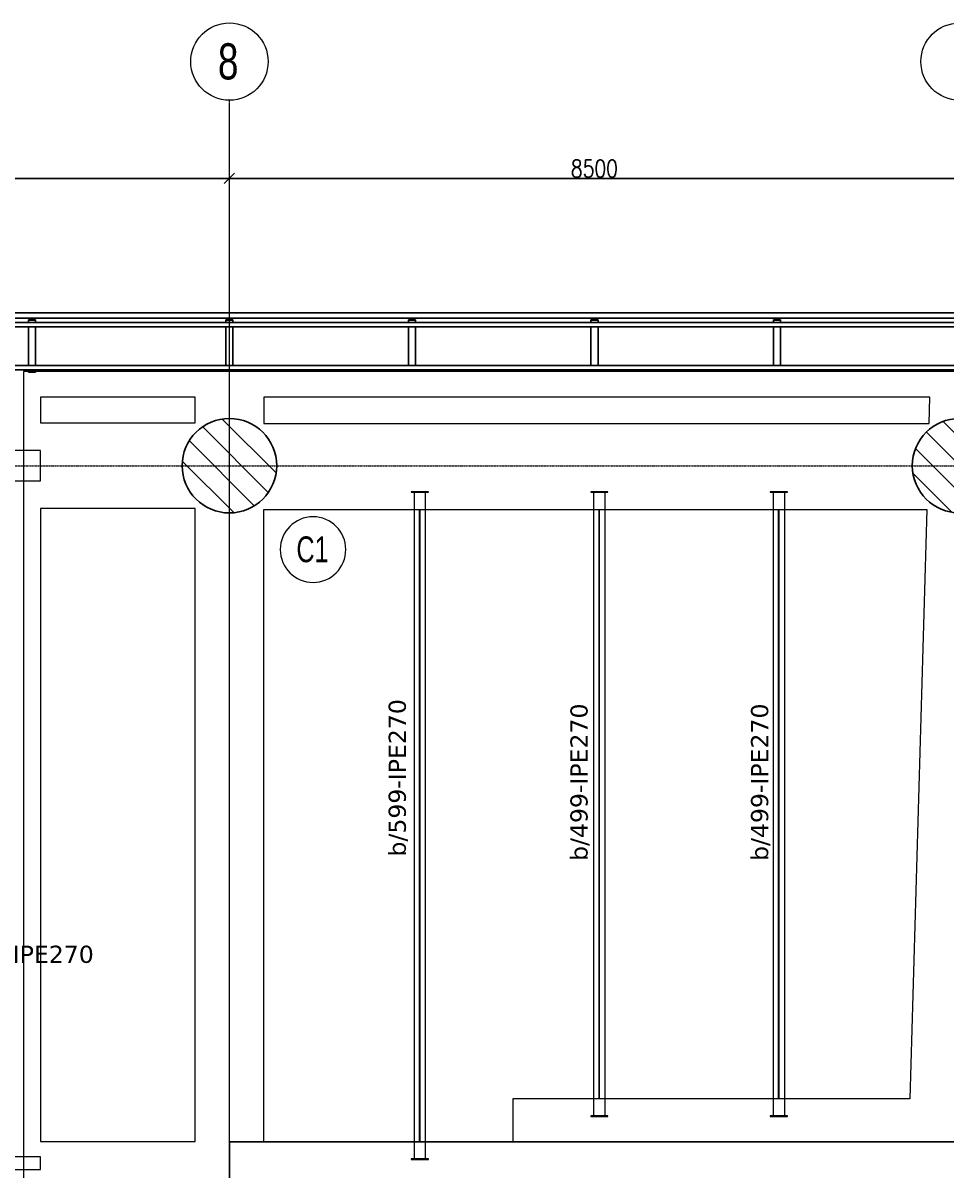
# Model space of a CAD drawing. Header units: millimetres. Extents: x -900 to 75397, y -21218 to 30654.
# Drawn here: x 9553 to 20300, y 17300 to 30654 of the extents above; entities that cross this region are included whole.
import ezdxf

# ---------------------------------------------------------------- set-up
doc = ezdxf.new("R2010")
doc.units = ezdxf.units.MM
doc.header["$LTSCALE"] = 0.9
doc.linetypes.add('Grid Line', pattern=[3.33375, 1.905, -0.47625, 0.47625, -0.47625])
for name, color, linetype, lineweight in [('0-3', 250, 'Continuous', 5), ('A_ALMA', 255, 'Continuous', 5), ('E_COLUMNAS', 1, 'Continuous', 18), ('E_COLUMNAS-3', 1, 'Continuous', 35), ('E_COLUMNAS-4', 1, 'Continuous', 25), ('E_EJES', 8, 'Continuous', 9), ('E_EJES-1', 8, 'Grid Line', 9), ('E_MUROS-1', 2, 'Continuous', 25), ('E_TEXTO', 3, 'Continuous', 9), ('E_VIGAS', 5, 'Continuous', 9), ('E_VIGAS-1', 5, 'Continuous', 25), ('E_VIGAS-2', 1, 'Continuous', 25), ('VIGAS_HCB', 253, 'Continuous', 15)]:
    doc.layers.add(name, color=color, linetype=linetype, lineweight=lineweight)
doc.layers.add('COTAS', color=8, linetype='Continuous')
doc.styles.add('Arial Narrow', font='', dxfattribs={"width": 0.85, "height": 0.3})
doc.styles.add('CNI_COTAS', font='romans.shx', dxfattribs={"width": 0.8})
doc.styles.add('Swis721 LtCn BT', font='swisscl.ttf', dxfattribs={"height": 0.42})
doc.styles.add('VERDANA', font='verdana.ttf')
doc.styles.get('Arial Narrow').set_extended_font_data('Arial Narrow')
doc.dimstyles.new('1.5', dxfattribs={"dimscale": 0, "dimtxt": 200, "dimasz": 120, "dimexe": 4, "dimexo": 4, "dimgap": 15, "dimtad": 1, "dimdec": 0, "dimzin": 4, "dimdsep": 46, "dimtxsty": 'CNI_COTAS', "dimblk": 'OBLIQUE', "dimcen": -0.09, "dimclrd": 256, "dimclrt": 3, "dimadec": 0, "dimazin": 0, "dimtfac": 1, "dimtdec": 0, "dimtmove": 2, "dimatfit": 0, "dimldrblk": 'OBLIQUE', "dimfxl": 0.05, "dimtolj": 1, "dimtzin": 0, "dimarcsym": 0})

# ---------------------------------------------------------------- blocks, each defined once
blk = doc.blocks.new('EST_SFM_VIGA-METALICA-SECCION-C - EST_SFM_VIGA-METALICA-UPN160-1604346-PLANTA DE PISO 14 N_E_ _56_55m')
at = {"layer": 'E_VIGAS-1'}
for p, q in [((30.11, 0.018), (-30.277, 0.018)), ((-30.272, -0.047), (30.104, -0.047))]:
    blk.add_line(p, q, dxfattribs=at)
blk = doc.blocks.new('EST_SFM_VIGA-METALICA-SECCION-C - EST_SFM_VIGA-METALICA-UPN100-1526554-PLANTA DE PISO 14 N_E_ _56_55m')
at = {"layer": 'E_VIGAS-2'}
for p, q in [((34.942, 0.018), (-34.929, 0.018)), ((-34.929, -0.032), (34.942, -0.032))]:
    blk.add_line(p, q, dxfattribs=at)
blk = doc.blocks.new('EST_SFM_VIGA-METALICA-SECCION-C - EST_SFM_VIGA-METALICA-UPN100-1526616-PLANTA DE PISO 14 N_E_ _56_55m')
at = {"layer": 'E_VIGAS-2'}
for p, q in [((34.044, 0.032), (-34.827, 0.032)), ((-34.827, -0.018), (34.044, -0.018))]:
    blk.add_line(p, q, dxfattribs=at)
blk = doc.blocks.new('DCTIB_CNI_EST_MOD-1A-FAC_0001_rvt-2-PLANTA DE PISO 14 N_E_ _56_55m')
at = {"layer": 'E_VIGAS-1'}
for p, q in [((-67.965, 167.864), (-67.965, 167.878)), ((-67.965, 167.859), (-67.965, 167.864)), ((-67.96, 167.878), (-67.96, 167.864)), ((-67.96, 167.864), (-67.96, 167.859)), ((-65.665, 167.864), (-65.665, 167.878)), ((-65.665, 167.859), (-65.665, 167.864)), ((-65.66, 167.878), (-65.66, 167.864)), ((-65.66, 167.864), (-65.66, 167.859)), ((-63.54, 167.864), (-63.54, 167.878)), ((-63.54, 167.859), (-63.54, 167.864)), ((-63.535, 167.878), (-63.535, 167.864)), ((-63.535, 167.864), (-63.535, 167.859)), ((-61.415, 167.864), (-61.415, 167.878)), ((-61.415, 167.859), (-61.415, 167.864)), ((-61.41, 167.878), (-61.41, 167.864)), ((-61.41, 167.864), (-61.41, 167.859)), ((-59.29, 167.864), (-59.29, 167.878)), ((-59.29, 167.859), (-59.29, 167.864)), ((-59.285, 167.878), (-59.285, 167.864)), ((-59.285, 167.864), (-59.285, 167.859)), ((-68.003, 167.859), (-67.975, 167.859)), ((-68.003, 167.858), (-68.003, 167.859)), ((-67.921, 167.858), (-68.003, 167.858)), ((-68.003, 167.83), (-68.003, 167.858)), ((-68.003, 167.33), (-68.003, 167.78)), ((-67.949, 167.859), (-67.921, 167.859)), ((-67.921, 167.859), (-67.921, 167.858)), ((-67.921, 167.83), (-67.921, 167.858)), ((-67.921, 167.33), (-67.921, 167.78)), ((-65.703, 167.858), (-65.703, 167.859)), ((-65.703, 167.859), (-65.675, 167.859)), ((-65.621, 167.858), (-65.703, 167.858)), ((-65.703, 167.858), (-65.703, 167.83)), ((-65.703, 167.78), (-65.703, 167.33)), ((-65.649, 167.859), (-65.621, 167.859)), ((-65.621, 167.859), (-65.621, 167.858)), ((-65.621, 167.858), (-65.621, 167.83)), ((-65.621, 167.78), (-65.621, 167.33)), ((-63.578, 167.858), (-63.578, 167.859)), ((-63.578, 167.859), (-63.55, 167.859)), ((-63.496, 167.858), (-63.578, 167.858)), ((-63.578, 167.858), (-63.578, 167.83)), ((-63.578, 167.78), (-63.578, 167.33)), ((-63.524, 167.859), (-63.496, 167.859)), ((-63.496, 167.859), (-63.496, 167.858)), ((-63.496, 167.858), (-63.496, 167.83)), ((-63.496, 167.78), (-63.496, 167.33)), ((-61.453, 167.858), (-61.453, 167.859)), ((-61.453, 167.859), (-61.425, 167.859)), ((-61.371, 167.858), (-61.453, 167.858)), ((-61.453, 167.858), (-61.453, 167.83)), ((-61.453, 167.78), (-61.453, 167.33)), ((-61.399, 167.859), (-61.371, 167.859)), ((-61.371, 167.859), (-61.371, 167.858)), ((-61.371, 167.858), (-61.371, 167.83)), ((-61.371, 167.78), (-61.371, 167.33)), ((-59.328, 167.859), (-59.3, 167.859)), ((-59.328, 167.858), (-59.328, 167.859)), ((-59.246, 167.858), (-59.328, 167.858)), ((-59.328, 167.83), (-59.328, 167.858)), ((-59.328, 167.33), (-59.328, 167.78)), ((-59.274, 167.859), (-59.246, 167.859)), ((-59.246, 167.859), (-59.246, 167.858)), ((-59.246, 167.83), (-59.246, 167.858)), ((-59.246, 167.33), (-59.246, 167.78)), ((-68.003, 167.252), (-68.003, 167.28)), ((-67.921, 167.252), (-68.003, 167.252)), ((-67.921, 167.252), (-67.921, 167.28)), ((-65.703, 167.28), (-65.703, 167.263)), ((-65.621, 167.263), (-65.703, 167.263)), ((-65.621, 167.28), (-65.621, 167.263)), ((-63.578, 167.28), (-63.578, 167.263)), ((-63.496, 167.263), (-63.578, 167.263)), ((-63.496, 167.28), (-63.496, 167.263)), ((-61.453, 167.28), (-61.453, 167.263)), ((-61.371, 167.263), (-61.453, 167.263)), ((-61.371, 167.28), (-61.371, 167.263)), ((-59.328, 167.263), (-59.328, 167.28)), ((-59.246, 167.263), (-59.328, 167.263)), ((-59.246, 167.263), (-59.246, 167.28))]:
    blk.add_line(p, q, dxfattribs=at)
for points, knots in [([(-67.965, 167.864), (-67.965, 167.863), (-67.965, 167.862), (-67.967, 167.86), (-67.968, 167.86), (-67.97, 167.859), (-67.971, 167.859), (-67.972, 167.859), (-67.974, 167.859), (-67.975, 167.859)], [0, 0, 0, 0, 0.285714, 0.428571, 0.571429, 0.678571, 0.732143, 0.785714, 1, 1, 1, 1]), ([(-67.975, 167.859), (-67.974, 167.859), (-67.973, 167.859), (-67.97, 167.859), (-67.968, 167.86), (-67.966, 167.86), (-67.965, 167.862), (-67.965, 167.863), (-67.965, 167.864)], [0, 0, 0, 0, 0.142857, 0.285714, 0.428571, 0.571429, 0.785714, 1, 1, 1, 1]), ([(-67.96, 167.864), (-67.96, 167.863), (-67.959, 167.862), (-67.958, 167.86), (-67.956, 167.86), (-67.955, 167.859), (-67.954, 167.859), (-67.952, 167.859), (-67.95, 167.859), (-67.949, 167.859)], [0, 0, 0, 0, 0.285714, 0.428571, 0.571429, 0.678571, 0.732143, 0.785714, 1, 1, 1, 1]), ([(-67.949, 167.859), (-67.95, 167.859), (-67.951, 167.859), (-67.954, 167.859), (-67.956, 167.86), (-67.958, 167.86), (-67.959, 167.862), (-67.96, 167.863), (-67.96, 167.864)], [0, 0, 0, 0, 0.142857, 0.285714, 0.428571, 0.571429, 0.785714, 1, 1, 1, 1]), ([(-65.675, 167.859), (-65.674, 167.859), (-65.673, 167.859), (-65.67, 167.859), (-65.668, 167.86), (-65.666, 167.86), (-65.665, 167.862), (-65.665, 167.863), (-65.665, 167.864)], [0, 0, 0, 0, 0.142857, 0.285714, 0.428571, 0.571429, 0.785714, 1, 1, 1, 1]), ([(-65.665, 167.864), (-65.665, 167.863), (-65.665, 167.862), (-65.667, 167.86), (-65.668, 167.86), (-65.67, 167.859), (-65.671, 167.859), (-65.672, 167.859), (-65.674, 167.859), (-65.675, 167.859)], [0, 0, 0, 0, 0.285714, 0.428571, 0.571429, 0.678571, 0.732143, 0.785714, 1, 1, 1, 1]), ([(-65.649, 167.859), (-65.65, 167.859), (-65.651, 167.859), (-65.654, 167.859), (-65.656, 167.86), (-65.658, 167.86), (-65.659, 167.862), (-65.66, 167.863), (-65.66, 167.864)], [0, 0, 0, 0, 0.142857, 0.285714, 0.428571, 0.571429, 0.785714, 1, 1, 1, 1]), ([(-65.66, 167.864), (-65.66, 167.863), (-65.659, 167.862), (-65.658, 167.86), (-65.656, 167.86), (-65.655, 167.859), (-65.654, 167.859), (-65.652, 167.859), (-65.65, 167.859), (-65.649, 167.859)], [0, 0, 0, 0, 0.285714, 0.428571, 0.571429, 0.678571, 0.732143, 0.785714, 1, 1, 1, 1]), ([(-63.55, 167.859), (-63.549, 167.859), (-63.548, 167.859), (-63.545, 167.859), (-63.543, 167.86), (-63.541, 167.86), (-63.54, 167.862), (-63.54, 167.863), (-63.54, 167.864)], [0, 0, 0, 0, 0.142857, 0.285714, 0.428571, 0.571429, 0.785714, 1, 1, 1, 1]), ([(-63.54, 167.864), (-63.54, 167.863), (-63.54, 167.862), (-63.542, 167.86), (-63.543, 167.86), (-63.545, 167.859), (-63.546, 167.859), (-63.547, 167.859), (-63.549, 167.859), (-63.55, 167.859)], [0, 0, 0, 0, 0.285714, 0.428571, 0.571429, 0.678571, 0.732143, 0.785714, 1, 1, 1, 1]), ([(-63.524, 167.859), (-63.525, 167.859), (-63.526, 167.859), (-63.529, 167.859), (-63.531, 167.86), (-63.533, 167.86), (-63.534, 167.862), (-63.535, 167.863), (-63.535, 167.864)], [0, 0, 0, 0, 0.142857, 0.285714, 0.428571, 0.571429, 0.785714, 1, 1, 1, 1]), ([(-63.535, 167.864), (-63.535, 167.863), (-63.534, 167.862), (-63.533, 167.86), (-63.531, 167.86), (-63.53, 167.859), (-63.529, 167.859), (-63.527, 167.859), (-63.525, 167.859), (-63.524, 167.859)], [0, 0, 0, 0, 0.285714, 0.428571, 0.571429, 0.678571, 0.732143, 0.785714, 1, 1, 1, 1]), ([(-61.425, 167.859), (-61.424, 167.859), (-61.423, 167.859), (-61.42, 167.859), (-61.418, 167.86), (-61.416, 167.86), (-61.415, 167.862), (-61.415, 167.863), (-61.415, 167.864)], [0, 0, 0, 0, 0.142857, 0.285714, 0.428571, 0.571429, 0.785714, 1, 1, 1, 1]), ([(-61.415, 167.864), (-61.415, 167.863), (-61.415, 167.862), (-61.417, 167.86), (-61.418, 167.86), (-61.42, 167.859), (-61.421, 167.859), (-61.422, 167.859), (-61.424, 167.859), (-61.425, 167.859)], [0, 0, 0, 0, 0.285714, 0.428571, 0.571429, 0.678571, 0.732143, 0.785714, 1, 1, 1, 1]), ([(-61.399, 167.859), (-61.4, 167.859), (-61.401, 167.859), (-61.404, 167.859), (-61.406, 167.86), (-61.408, 167.86), (-61.409, 167.862), (-61.41, 167.863), (-61.41, 167.864)], [0, 0, 0, 0, 0.142857, 0.285714, 0.428571, 0.571429, 0.785714, 1, 1, 1, 1]), ([(-61.41, 167.864), (-61.41, 167.863), (-61.409, 167.862), (-61.408, 167.86), (-61.406, 167.86), (-61.405, 167.859), (-61.404, 167.859), (-61.402, 167.859), (-61.4, 167.859), (-61.399, 167.859)], [0, 0, 0, 0, 0.285714, 0.428571, 0.571429, 0.678571, 0.732143, 0.785714, 1, 1, 1, 1]), ([(-59.29, 167.864), (-59.29, 167.863), (-59.29, 167.862), (-59.292, 167.86), (-59.293, 167.86), (-59.295, 167.859), (-59.296, 167.859), (-59.297, 167.859), (-59.299, 167.859), (-59.3, 167.859)], [0, 0, 0, 0, 0.285714, 0.428571, 0.571429, 0.678571, 0.732143, 0.785714, 1, 1, 1, 1]), ([(-59.3, 167.859), (-59.299, 167.859), (-59.298, 167.859), (-59.295, 167.859), (-59.293, 167.86), (-59.291, 167.86), (-59.29, 167.862), (-59.29, 167.863), (-59.29, 167.864)], [0, 0, 0, 0, 0.142857, 0.285714, 0.428571, 0.571429, 0.785714, 1, 1, 1, 1]), ([(-59.285, 167.864), (-59.285, 167.863), (-59.284, 167.862), (-59.283, 167.86), (-59.281, 167.86), (-59.28, 167.859), (-59.279, 167.859), (-59.277, 167.859), (-59.275, 167.859), (-59.274, 167.859)], [0, 0, 0, 0, 0.285714, 0.428571, 0.571429, 0.678571, 0.732143, 0.785714, 1, 1, 1, 1]), ([(-59.274, 167.859), (-59.275, 167.859), (-59.276, 167.859), (-59.279, 167.859), (-59.281, 167.86), (-59.283, 167.86), (-59.284, 167.862), (-59.285, 167.863), (-59.285, 167.864)], [0, 0, 0, 0, 0.142857, 0.285714, 0.428571, 0.571429, 0.785714, 1, 1, 1, 1])]:
    blk.add_open_spline(points, degree=3, knots=knots, dxfattribs=at)
for name, p in [('EST_SFM_VIGA-METALICA-SECCION-C - EST_SFM_VIGA-METALICA-UPN160-1604346-PLANTA DE PISO 14 N_E_ _56_55m', (-40.081, 167.925)), ('EST_SFM_VIGA-METALICA-SECCION-C - EST_SFM_VIGA-METALICA-UPN100-1526554-PLANTA DE PISO 14 N_E_ _56_55m', (-40.169, 167.812)), ('EST_SFM_VIGA-METALICA-SECCION-C - EST_SFM_VIGA-METALICA-UPN100-1526616-PLANTA DE PISO 14 N_E_ _56_55m', (-39.77, 167.298))]:
    blk.add_blockref(name, p, dxfattribs=at)
blk = doc.blocks.new('EST_SCM_COLUMNA-SECCION-CIRCULAR - EST_SCM_COLUMNA-CONCRETO-CIRCULAR_Ø_110cm-1246217-PLANTA DE PISO 14 N_E_ _56_55m')
at = {"layer": 'E_COLUMNAS'}
h = blk.add_hatch(dxfattribs=at)
h.set_pattern_fill('FP_15', color=256, style=0, pattern_type=2)
h.set_pattern_definition([(135, (65.662, -166.162), (-0.15909903, -0.15909903), [])])
h.paths.add_polyline_path([(-0.041, -0.548), (0.041, -0.548), (0.122, -0.536), (0.201, -0.512), (0.275, -0.476), (0.343, -0.43), (0.403, -0.374), (0.454, -0.31), (0.496, -0.239), (0.526, -0.162), (0.544, -0.082), (0.55, 0), (0.544, 0.082), (0.526, 0.162), (0.496, 0.239), (0.454, 0.31), (0.403, 0.374), (0.343, 0.43), (0.275, 0.476), (0.201, 0.512), (0.122, 0.536), (0.041, 0.548), (-0.041, 0.548), (-0.122, 0.536), (-0.201, 0.512), (-0.275, 0.476), (-0.343, 0.43), (-0.403, 0.374), (-0.454, 0.31), (-0.496, 0.239), (-0.526, 0.162), (-0.544, 0.082), (-0.55, 0), (-0.544, -0.082), (-0.526, -0.162), (-0.496, -0.239), (-0.454, -0.31), (-0.403, -0.374), (-0.343, -0.43), (-0.275, -0.476), (-0.201, -0.512), (-0.122, -0.536), (-0.104, -0.539)])
at = {"layer": 'E_COLUMNAS-4'}
for start, end in [(0, 180), (180, 0)]:
    blk.add_arc((0, 0), 0.55, start, end, dxfattribs=at)
blk = doc.blocks.new('EST_SCM_COLUMNA-SECCION-CIRCULAR - EST_SCM_COLUMNA-CONCRETO-CIRCULAR_Ø_110cm-V45-PLANTA DE PISO 14 N_E_ _56_55m')
at = {"layer": 'E_COLUMNAS'}
h = blk.add_hatch(dxfattribs=at)
h.set_pattern_fill('FP_17', color=256, style=0, pattern_type=2)
h.set_pattern_definition([(135, (57.162, -166.162), (-0.15909903, -0.15909903), [])])
h.paths.add_polyline_path([(-0.041, -0.548), (0.041, -0.548), (0.122, -0.536), (0.201, -0.512), (0.275, -0.476), (0.343, -0.43), (0.403, -0.374), (0.454, -0.31), (0.496, -0.239), (0.526, -0.162), (0.544, -0.082), (0.55, 0), (0.544, 0.082), (0.526, 0.162), (0.496, 0.239), (0.454, 0.31), (0.403, 0.374), (0.343, 0.43), (0.275, 0.476), (0.201, 0.512), (0.122, 0.536), (0.041, 0.548), (-0.041, 0.548), (-0.122, 0.536), (-0.201, 0.512), (-0.275, 0.476), (-0.343, 0.43), (-0.403, 0.374), (-0.454, 0.31), (-0.496, 0.239), (-0.526, 0.162), (-0.544, 0.082), (-0.55, 0), (-0.544, -0.082), (-0.526, -0.162), (-0.496, -0.239), (-0.454, -0.31), (-0.403, -0.374), (-0.343, -0.43), (-0.275, -0.476), (-0.201, -0.512), (-0.122, -0.536), (-0.062, -0.545)])
at = {"layer": 'E_COLUMNAS-4'}
for start, end in [(0, 180), (180, 0)]:
    blk.add_arc((0, 0), 0.55, start, end, dxfattribs=at)
blk = doc.blocks.new('Grid - CNI_NOMBRE EJES-372759-PLANTA DE PISO 14 N_E_ _56_55m')
at = {"layer": 'E_EJES'}
blk.add_circle((0, 0), 0.003, dxfattribs=at)
blk = doc.blocks.new('CNI_TAG COLUMNAS CONCRETO MARCA - CNI_COLUMNA CONCRETO-582370-PLANTA DE PISO 14 N_E_ _56_55m')
at = {"layer": 'E_TEXTO'}
for start, end in [(360, 180), (180, 360)]:
    blk.add_arc((0.000261, -0.000148), 0.002545, start, end, dxfattribs=at)
blk = doc.blocks.new('_Oblique')
at = {"color": 0, "linetype": 'ByBlock', "lineweight": -2}
blk.add_line((-0.5, -0.5), (0.5, 0.5), dxfattribs=at)
blk = doc.blocks.new('*D431')
at = {"layer": 'COTAS', "lineweight": -2, "transparency": 16777216}
blk.add_line((3457, 28844), (11957, 28844), dxfattribs=at)
at = {"layer": 'Defpoints', "color": 0, "transparency": 16777216}
for p in [(3457, 28844), (11957, 28844), (11957, 28844)]:
    blk.add_point(p, dxfattribs=at)
at = {"layer": 'COTAS', "lineweight": -2, "transparency": 16777216, "xscale": 120, "yscale": 120, "zscale": 120, "rotation": 180}
blk.add_blockref('_Oblique', (3457, 28844), dxfattribs=at)
at = {"layer": 'COTAS', "lineweight": -2, "transparency": 16777216, "xscale": 120, "yscale": 120, "zscale": 120}
blk.add_blockref('_Oblique', (11957, 28844), dxfattribs=at)
at = {"layer": 'COTAS', "color": 3, "transparency": 16777216, "insert": (7707, 28959), "char_height": 200, "attachment_point": 5, "style": 'CNI_COTAS'}
blk.add_mtext('\\A1;8500', dxfattribs=at)
blk = doc.blocks.new('*D432')
at = {"layer": 'COTAS', "lineweight": -2, "transparency": 16777216}
blk.add_line((11957, 28844), (20457, 28844), dxfattribs=at)
at = {"layer": 'Defpoints', "color": 0, "transparency": 16777216}
for p in [(11957, 28844), (20457, 28844), (20457, 28844)]:
    blk.add_point(p, dxfattribs=at)
at = {"layer": 'COTAS', "lineweight": -2, "transparency": 16777216, "xscale": 120, "yscale": 120, "zscale": 120, "rotation": 180}
blk.add_blockref('_Oblique', (11957, 28844), dxfattribs=at)
at = {"layer": 'COTAS', "lineweight": -2, "transparency": 16777216, "xscale": 120, "yscale": 120, "zscale": 120}
blk.add_blockref('_Oblique', (20457, 28844), dxfattribs=at)
at = {"layer": 'COTAS', "color": 3, "transparency": 16777216, "insert": (16207, 28959), "char_height": 200, "attachment_point": 5, "style": 'CNI_COTAS'}
blk.add_mtext('\\A1;8500', dxfattribs=at)

msp = doc.modelspace()

# ---------------------------------------------------------------- linework, layer by layer
at = {"layer": 'A_ALMA'}
for p, q in [((14170.7, 17640.2), (14170.7, 24980)), ((14177.3, 17640.2), (14177.3, 24980)), ((16260.7, 18140.2), (16260.7, 24980)), ((16267.3, 18140.2), (16267.3, 24980)), ((18350.7, 18140.2), (18350.7, 24980)), ((18357.3, 18140.2), (18357.3, 24980))]:
    msp.add_line(p, q, dxfattribs=at)
at = {"layer": 'E_EJES-1'}
for p, q in [((11957.4, -4386.1), (11957.4, 29754.4)), ((11957.4, -4505.6), (11957.4, 29714.8)), ((0, 25500), (74496.9, 25500))]:
    msp.add_line(p, q, dxfattribs=at)
at = {"layer": 'E_MUROS-1'}
msp.add_lwpolyline([(20457.5, 17630.2), (20457.5, 17130.2), (16057.5, 17130.2), (16057.5, 8370.2), (20457.6, 8370.2), (20457.6, 7870.2), (11957.6, 7870.2), (11957.6, 8370.2), (15657.5, 8370.2), (15657.5, 17130.2), (11957.5, 17130.2), (11957.5, 17630.2)], close=True, dxfattribs=at)
at = {"layer": 'E_VIGAS', "color": 30, "true_color": 0xf26722}
for points in [[(9558.4, 26595.9), (9558.5, -1095.9), (65358.6, -1095.8), (65358.6, 26595.9)], [(11558.4, 26000), (11558.4, 26295.9), (9758.4, 26295.9), (9758.4, 26000)], [(12358.4, 25990.1), (20104.1, 25990.1), (20112.9, 26295.9), (12358.4, 26295.9)], [(11558.4, 25000), (9758.4, 25000), (9758.4, 17632.6), (11558.4, 17632.6)]]:
    msp.add_lwpolyline(points, close=True, dxfattribs=at)
msp.add_lwpolyline([(12358.4, 17630.2), (12358.4, 24990.1), (20075.6, 24990.1), (19879.8, 18130.2), (15258.4, 18130.2), (15258.4, 17632.6)], dxfattribs=at)
at = {"layer": 'VIGAS_HCB'}
for points in [[(3693.4, 25325), (9758.4, 25325.5), (9758.4, 25675.5), (3693.4, 25675)], [(14106.5, 17430.2), (14241.5, 17430.2), (14241.5, 25190), (14106.5, 25190)], [(16196.5, 17930.2), (16331.5, 17930.2), (16331.5, 25190), (16196.5, 25190)], [(18286.5, 17930.2), (18421.5, 17930.2), (18421.5, 25190), (18286.5, 25190)], [(3383.4, 17305.2), (9758.4, 17305.2), (9758.4, 17455.2), (3383.4, 17455.2)]]:
    msp.add_lwpolyline(points, close=True, dxfattribs=at)
at = {"layer": 'VIGAS_HCB', "color": 8}
for points in [[(14273.9, 25196), (14073.9, 25196), (14073.9, 25190), (14273.9, 25190)], [(16364, 25196), (16164, 25196), (16164, 25190), (16364, 25190)], [(18454, 25196), (18254, 25196), (18254, 25190), (18454, 25190)], [(16364, 17930.2), (16164, 17930.2), (16164, 17924.2), (16364, 17924.2)], [(18454, 17930.2), (18254, 17930.2), (18254, 17924.2), (18454, 17924.2)], [(14274, 17430.2), (14074, 17430.2), (14074, 17424.2), (14274, 17424.2)]]:
    msp.add_lwpolyline(points, close=True, dxfattribs=at)

# ---------------------------------------------------------------- block references
at = {"layer": '0-3', "xscale": 1000.000000000014, "yscale": 1000.000000000014, "zscale": 1000.000000000014}
msp.add_blockref('DCTIB_CNI_EST_MOD-1A-FAC_0001_rvt-2-PLANTA DE PISO 14 N_E_ _56_55m', (77619.5, -140662.4), dxfattribs=at)
at = {"layer": 'E_COLUMNAS-3', "xscale": 1000.000000000014, "yscale": 1000.000000000014, "zscale": 1000.000000000014}
for name, p in [('EST_SCM_COLUMNA-SECCION-CIRCULAR - EST_SCM_COLUMNA-CONCRETO-CIRCULAR_Ø_110cm-1246217-PLANTA DE PISO 14 N_E_ _56_55m', (11957.4, 25500)), ('EST_SCM_COLUMNA-SECCION-CIRCULAR - EST_SCM_COLUMNA-CONCRETO-CIRCULAR_Ø_110cm-V45-PLANTA DE PISO 14 N_E_ _56_55m', (20457.4, 25500))]:
    msp.add_blockref(name, p, dxfattribs=at)
at = {"layer": 'E_EJES', "xscale": 150000.0000000019, "yscale": 150000.0000000019, "zscale": 150000.0000000019}
for p in [(11957.4, 30204.4), (20457.4, 30204.4)]:
    msp.add_blockref('Grid - CNI_NOMBRE EJES-372759-PLANTA DE PISO 14 N_E_ _56_55m', p, dxfattribs=at)
at = {"layer": 'E_TEXTO', "xscale": 150000.0000000019, "yscale": 150000.0000000019, "zscale": 150000.0000000019}
msp.add_blockref('CNI_TAG COLUMNAS CONCRETO MARCA - CNI_COLUMNA CONCRETO-582370-PLANTA DE PISO 14 N_E_ _56_55m', (12891.6, 24545.7), dxfattribs=at)

# ---------------------------------------------------------------- texts
at = {"layer": 'E_EJES', "insert": (11823, 30417), "char_height": 420, "width": 312.658, "attachment_point": 1, "style": 'Swis721 LtCn BT'}
msp.add_mtext('8', dxfattribs=at)
at = {"layer": 'E_TEXTO', "attachment_point": 1}
for s, insert, char_height, width, style in [('C1', (12737.4, 24676.9), 300, 459.968, 'Arial Narrow'), ('b/508-IPE270', (8545.7, 19912.1), 200, 1206.139, 'VERDANA')]:
    msp.add_mtext(s, dxfattribs=dict(at, insert=insert, char_height=char_height, width=width, style=style))
at = {"layer": 'E_TEXTO', "char_height": 200, "width": 1206.139, "attachment_point": 1, "rotation": 90, "style": 'VERDANA'}
for s, insert in [('b/599-IPE270', (13811.3, 20949.9)), ('b/499-IPE270', (15926.9, 20898.8)), ('b/499-IPE270', (18029.7, 20898.8))]:
    msp.add_mtext(s, dxfattribs=dict(at, insert=insert))

# ---------------------------------------------------------------- dimensions: what is measured, and where the dimension line sits
at = {"layer": 'COTAS'}
for base, p1, p2, picture, middle in [((11957.4, 28844.4), (3457.4, 28844.4), (11957.4, 28844.4), '*D431', (7707.4, 28959.4)), ((20457.4, 28844.4), (11957.4, 28844.4), (20457.4, 28844.4), '*D432', (16207.4, 28959.4))]:
    dim = msp.add_linear_dim(base=base, p1=p1, p2=p2, dimstyle='1.5', override={"dimscale": 1}, dxfattribs=at)
    dim.commit()
    dim.dimension.update_dxf_attribs({"geometry": picture, "text_midpoint": middle})

doc.saveas('drawing.dxf')
